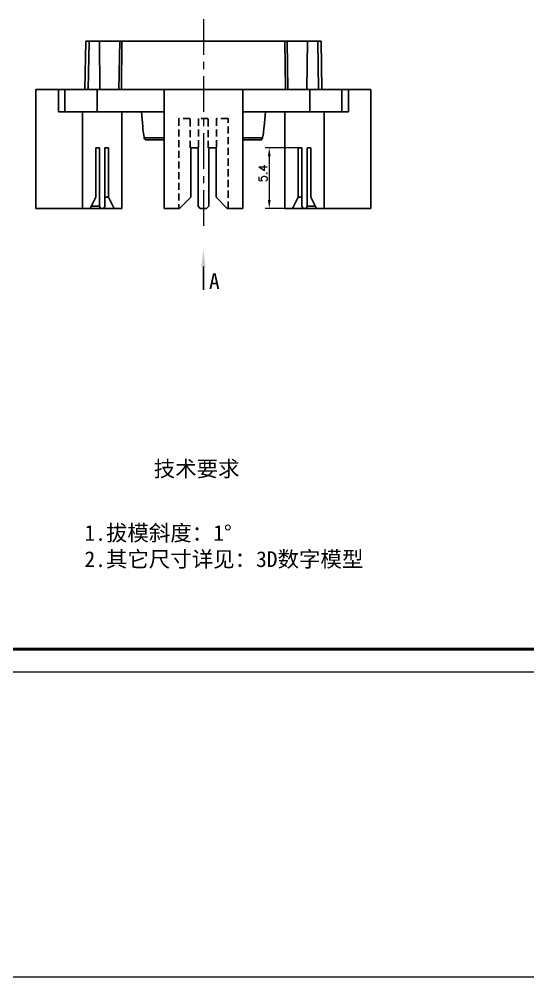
# Model space of a CAD drawing. Header units: millimetres. Extents: x 2517 to 6633, y 792 to 3241.
# Drawn here: x 3723 to 3768.2, y 1110 to 1195.2 of the extents above; entities that cross this region are included whole.
import ezdxf

# ---------------------------------------------------------------- set-up
doc = ezdxf.new("R2010")
doc.units = ezdxf.units.MM
doc.linetypes.add('CENTER', pattern=[50.8, 31.75, -6.35, 6.35, -6.35])
doc.linetypes.add('HIDDEN', pattern=[9.525, 6.35, -3.175])
for name, color, linetype, lineweight in [('AM_5', 3, 'Continuous', 25), ('中心线', 1, 'CENTER', 9), ('实线', 7, 'Continuous', 25), ('尺寸标注', 2, 'Continuous', 9), ('引导线', 6, 'Continuous', 9), ('文本', 3, 'Continuous', 15), ('粗实线', 9, 'Continuous', 50), ('虚线', 4, 'HIDDEN', 13)]:
    doc.layers.add(name, color=color, linetype=linetype, lineweight=lineweight)
doc.styles.add('st', font='txt.shx')
doc.styles.get("Standard").update_dxf_attribs({"font": 'simfang.ttf'})
doc.dimstyles.new('st0.3', dxfattribs={"dimscale": 0.3, "dimtxt": 2.5, "dimasz": 2.5, "dimexe": 1.25, "dimexo": 0, "dimtad": 1, "dimtoh": 1, "dimdec": 3, "dimdsep": 46, "dimtxsty": 'st', "dimcen": 0, "dimclrd": 256, "dimclre": 256, "dimclrt": 256, "dimadec": 4, "dimazin": 2, "dimtfac": 1, "dimtdec": 3, "dimtmove": 0, "dimatfit": 1, "dimfxl": 1, "dimlwd": -1, "dimlwe": -1, "dimarcsym": 0})

# ---------------------------------------------------------------- blocks, each defined once
blk = doc.blocks.new('*D245')
at = {"layer": 'Defpoints', "color": 0, "ltscale": 0.1, "transparency": 16777216}
for p in [(3747.815, 1183.77), (3745.233, 1178.37), (3746.628, 1178.37)]:
    blk.add_point(p, dxfattribs=at)
at = {"layer": '尺寸标注', "ltscale": 0.1, "transparency": 16777216}
for p, q in [((3747.815, 1183.77), (3744.858, 1183.77)), ((3745.233, 1183.02), (3745.233, 1179.12)), ((3746.628, 1178.37), (3744.858, 1178.37))]:
    blk.add_line(p, q, dxfattribs=at)
for points in [[(3745.108, 1183.02), (3745.358, 1183.02), (3745.233, 1183.77)], [(3745.108, 1179.12), (3745.358, 1179.12), (3745.233, 1178.37)]]:
    blk.add_solid(points, dxfattribs=at)
at = {"layer": '尺寸标注', "ltscale": 0.1, "transparency": 16777216, "insert": (3744.671, 1181.499), "char_height": 0.75, "attachment_point": 5, "rotation": 90, "style": 'st'}
blk.add_mtext('5.4', dxfattribs=at)

msp = doc.modelspace()

# ---------------------------------------------------------------- linework, layer by layer
at = {"color": 7, "linetype": 'Continuous', "lineweight": 25}
for p, q in [((3728.8961, 1193.2697), (3728.8211, 1188.9697)), ((3728.8961, 1193.2697), (3729.198, 1193.2697)), ((3729.198, 1193.2697), (3729.1251, 1188.9697)), ((3729.198, 1193.2697), (3730.1174, 1193.2697)), ((3730.1174, 1193.2697), (3730.1549, 1188.9697)), ((3730.1174, 1193.2697), (3731.93, 1193.2697)), ((3731.93, 1193.2697), (3731.8549, 1188.9697)), ((3731.93, 1193.2697), (3732.1224, 1193.2697)), ((3732.1224, 1193.2697), (3732.0705, 1188.9697)), ((3732.1224, 1193.2697), (3746.6197, 1193.2697)), ((3746.6197, 1193.2697), (3746.6716, 1188.9697)), ((3746.6197, 1193.2697), (3746.8122, 1193.2697)), ((3746.8872, 1188.9697), (3746.8122, 1193.2697)), ((3746.8122, 1193.2697), (3748.6247, 1193.2697)), ((3748.6247, 1193.2697), (3748.5872, 1188.9697)), ((3748.6247, 1193.2697), (3749.5441, 1193.2697)), ((3749.5441, 1193.2697), (3749.617, 1188.9697)), ((3749.5441, 1193.2697), (3749.846, 1193.2697)), ((3749.9211, 1188.9697), (3749.846, 1193.2697)), ((3724.4575, 1178.3697), (3724.4575, 1188.9697)), ((3724.4575, 1188.9697), (3726.4711, 1188.9697)), ((3726.4711, 1188.9697), (3726.4711, 1186.9697)), ((3726.4711, 1188.9697), (3727.0487, 1188.9697)), ((3727.0487, 1186.9697), (3727.0487, 1188.9697)), ((3729.9042, 1188.9697), (3727.0487, 1188.9697)), ((3729.9042, 1188.9697), (3729.9042, 1186.9697)), ((3729.9042, 1188.9697), (3735.8711, 1188.9697)), ((3735.8711, 1178.3697), (3735.8711, 1188.9697)), ((3735.8711, 1188.9697), (3742.8711, 1188.9697)), ((3742.8711, 1178.3697), (3742.8711, 1188.9697)), ((3742.8711, 1188.9697), (3748.8379, 1188.9697)), ((3748.8379, 1186.9697), (3748.8379, 1188.9697)), ((3751.6934, 1188.9697), (3748.8379, 1188.9697)), ((3751.6934, 1188.9697), (3751.6934, 1186.9697)), ((3751.6934, 1188.9697), (3752.2711, 1188.9697)), ((3752.2711, 1186.9697), (3752.2711, 1188.9697)), ((3754.2846, 1188.9697), (3752.2711, 1188.9697)), ((3754.2846, 1178.3697), (3754.2846, 1188.9697)), ((3727.0487, 1186.9697), (3726.4711, 1186.9697)), ((3729.9042, 1186.9697), (3727.0487, 1186.9697)), ((3728.6144, 1178.3697), (3728.6144, 1186.9697)), ((3735.8711, 1186.9697), (3729.9042, 1186.9697)), ((3732.1144, 1178.3697), (3732.1144, 1186.9697)), ((3733.8568, 1186.9697), (3733.9683, 1185.6686)), ((3748.8379, 1186.9697), (3742.8711, 1186.9697)), ((3744.7738, 1185.6687), (3744.8853, 1186.9697)), ((3746.6277, 1178.3697), (3746.6277, 1186.9697)), ((3751.6934, 1186.9697), (3748.8379, 1186.9697)), ((3750.1277, 1178.3697), (3750.1277, 1186.9697)), ((3752.2711, 1186.9697), (3751.6934, 1186.9697)), ((3734.1006, 1184.7114), (3734.1151, 1184.6297)), ((3744.627, 1184.6297), (3744.637, 1184.6829)), ((3730.1269, 1183.7697), (3729.8019, 1183.7697)), ((3729.8019, 1183.7697), (3729.8019, 1179.3697)), ((3730.1269, 1178.5697), (3730.1269, 1183.7697)), ((3730.9269, 1183.7697), (3730.6019, 1183.7697)), ((3730.6019, 1183.7697), (3730.6019, 1178.5697)), ((3730.9269, 1179.3697), (3730.9269, 1183.7697)), ((3735.8711, 1184.4697), (3734.3111, 1184.4697)), ((3738.1961, 1183.7697), (3738.9461, 1183.7697)), ((3738.8961, 1183.7697), (3738.2461, 1183.7697)), ((3738.2461, 1183.7697), (3738.2461, 1179.3697)), ((3738.2461, 1183.7697), (3738.2461, 1179.3697)), ((3738.8961, 1178.5697), (3738.8961, 1183.7697)), ((3738.8961, 1178.5697), (3738.8961, 1183.7697)), ((3739.7961, 1183.7697), (3740.5461, 1183.7697)), ((3740.4961, 1183.7697), (3739.8461, 1183.7697)), ((3739.8461, 1183.7697), (3739.8461, 1178.5697)), ((3739.8461, 1183.7697), (3739.8461, 1178.5697)), ((3740.4961, 1179.3697), (3740.4961, 1183.7697)), ((3740.4961, 1179.3697), (3740.4961, 1183.7697)), ((3744.431, 1184.4697), (3742.8711, 1184.4697)), ((3748.1402, 1183.7697), (3747.8152, 1183.7697)), ((3747.8152, 1183.7697), (3747.8152, 1179.3697)), ((3748.1402, 1178.5697), (3748.1402, 1183.7697)), ((3748.9402, 1183.7697), (3748.6152, 1183.7697)), ((3748.6152, 1183.7697), (3748.6152, 1178.5697)), ((3748.9402, 1179.3697), (3748.9402, 1183.7697)), ((3729.8019, 1179.3697), (3729.3019, 1178.3697)), ((3729.4019, 1178.5697), (3730.1269, 1178.5697)), ((3730.1269, 1178.5697), (3730.2269, 1178.3697)), ((3730.5019, 1178.3697), (3730.6019, 1178.5697)), ((3730.9269, 1179.3697), (3730.6019, 1179.3697)), ((3731.4269, 1178.3697), (3730.9269, 1179.3697)), ((3738.2461, 1179.3697), (3737.2461, 1178.3697)), ((3738.2461, 1179.3697), (3737.2461, 1178.3697)), ((3738.8961, 1178.5697), (3739.0961, 1178.3697)), ((3739.0961, 1178.3697), (3738.8961, 1178.5697)), ((3739.6461, 1178.3697), (3739.8461, 1178.5697)), ((3739.8461, 1178.5697), (3739.6461, 1178.3697)), ((3741.4961, 1178.3697), (3740.4961, 1179.3697)), ((3741.4961, 1178.3697), (3740.4961, 1179.3697)), ((3747.8152, 1179.3697), (3747.3152, 1178.3697)), ((3747.8152, 1179.3697), (3748.1402, 1179.3697)), ((3748.1402, 1178.5697), (3748.2402, 1178.3697)), ((3748.5152, 1178.3697), (3748.6152, 1178.5697)), ((3748.6152, 1178.5697), (3749.3402, 1178.5697)), ((3749.4402, 1178.3697), (3748.9402, 1179.3697)), ((3724.4575, 1178.3697), (3728.6144, 1178.3697)), ((3728.6144, 1178.3697), (3729.3019, 1178.3697)), ((3730.2269, 1178.3697), (3729.3019, 1178.3697)), ((3730.2269, 1178.3697), (3730.5019, 1178.3697)), ((3731.4269, 1178.3697), (3730.5019, 1178.3697)), ((3731.4269, 1178.3697), (3732.1144, 1178.3697)), ((3735.8711, 1178.3697), (3737.2461, 1178.3697)), ((3737.2461, 1178.3697), (3737.1711, 1178.3697)), ((3739.0961, 1178.3697), (3739.6461, 1178.3697)), ((3739.6461, 1178.3697), (3739.0961, 1178.3697)), ((3741.4961, 1178.3697), (3742.8711, 1178.3697)), ((3741.5711, 1178.3697), (3741.4961, 1178.3697)), ((3746.6277, 1178.3697), (3747.3152, 1178.3697)), ((3747.3152, 1178.3697), (3748.2402, 1178.3697)), ((3748.2402, 1178.3697), (3748.5152, 1178.3697)), ((3749.4402, 1178.3697), (3748.5152, 1178.3697)), ((3749.4402, 1178.3697), (3750.1277, 1178.3697)), ((3754.2846, 1178.3697), (3750.1277, 1178.3697))]:
    msp.add_line(p, q, dxfattribs=at)
at = {"color": 8, "linetype": 'Continuous', "lineweight": 25}
for p, q in [((3734.1013, 1184.7332), (3734.114, 1184.6526)), ((3734.114, 1184.6526), (3735.8711, 1184.6526)), ((3734.1151, 1184.6298), (3734.114, 1184.6526)), ((3742.8711, 1184.6526), (3744.6281, 1184.6526)), ((3744.6281, 1184.6526), (3744.627, 1184.6297)), ((3744.6281, 1184.6526), (3744.6386, 1184.7048))]:
    msp.add_line(p, q, dxfattribs=at)
at = {"color": 7, "linetype": 'Continuous', "lineweight": 25}
for centre, radius, start, end in [((3734.312, 1184.6684), 0.1987, 184.549194, 269.716672), ((3734.3111, 1184.6697), 0.2, 191.53843, 270), ((3744.4301, 1184.6684), 0.1987, 270.283328, 355.450806), ((3744.431, 1184.6697), 0.2, 270, 348.46157)]:
    msp.add_arc(centre, radius, start, end, dxfattribs=at)
for points, knots in [([(3733.9732, 1185.669), (3733.9787, 1185.5877), (3734.0004, 1185.268), (3734.0582, 1184.9617), (3734.1013, 1184.7332)], [0, 0, 0, 0, 0.2542714, 1, 1, 1, 1]), ([(3744.6386, 1184.7048), (3744.6433, 1184.7282), (3744.6892, 1184.9564), (3744.7405, 1185.2755), (3744.7623, 1185.5796), (3744.7688, 1185.6692)], [0, 0, 0, 0, 0.0747811, 0.7276261, 1, 1, 1, 1])]:
    msp.add_open_spline(points, degree=3, knots=knots, dxfattribs=at)
at = {"layer": 'AM_5', "color": 3, "ltscale": 0.1}
msp.add_line((3739.3711, 1171.1158), (3739.3711, 1173.2102), dxfattribs=at)
at = {"layer": 'AM_5', "color": 3, "linetype": 'Continuous', "ltscale": 0.1}
msp.add_trace([(3739.5685, 1173.2102), (3739.1736, 1173.2102), (3739.3711, 1174.7102)], dxfattribs=at)
at = {"layer": '中心线', "ltscale": 0.1}
msp.add_line((3739.3711, 1195.2286), (3739.3711, 1176.7009), dxfattribs=at)
at = {"layer": '尺寸标注', "ltscale": 0.2}
msp.add_line((3054.3981, 1109.9512), (3957.6079, 1109.9512), dxfattribs=at)
at = {"layer": '引导线'}
msp.add_line((3675.473, 1137.1254), (3843.473, 1137.1254), dxfattribs=at)
at = {"layer": '粗实线'}
msp.add_line((3685.473, 1139.1254), (3841.473, 1139.1254), dxfattribs=at)
at = {"layer": '虚线', "lineweight": 25, "ltscale": 0.1}
for p, q in [((3737.1711, 1186.3697), (3737.1711, 1178.3697)), ((3738.1961, 1186.3697), (3737.1711, 1186.3697)), ((3738.1961, 1183.7697), (3738.1961, 1186.3697)), ((3738.9461, 1186.3697), (3738.9461, 1183.7697)), ((3739.7961, 1186.3697), (3738.9461, 1186.3697)), ((3739.7961, 1183.7697), (3739.7961, 1186.3697)), ((3740.5461, 1186.3697), (3740.5461, 1183.7697)), ((3741.5711, 1186.3697), (3740.5461, 1186.3697)), ((3741.5711, 1178.3697), (3741.5711, 1186.3697))]:
    msp.add_line(p, q, dxfattribs=at)

# ---------------------------------------------------------------- texts
at = {"layer": '实线', "insert": (3740.345, 1171.8981), "char_height": 1.4, "width": 15.7484, "attachment_point": 5}
msp.add_mtext('A', dxfattribs=at)
at = {"layer": '文本', "char_height": 1.4}
for s, insert, width, attachment_point in [('技术要求', (3738.7683, 1154.3349), 25.27192, 8), ('1.拔模斜度：1°\\P2.其它尺寸详见：3D数字模型', (3728.7897, 1148.232), 35.80592, 4)]:
    msp.add_mtext(s, dxfattribs=dict(at, insert=insert, width=width, attachment_point=attachment_point))

# ---------------------------------------------------------------- dimensions: what is measured, and where the dimension line sits
at = {"layer": '尺寸标注', "ltscale": 0.1}
dim = msp.add_linear_dim(base=(3745.2333, 1178.3697), p1=(3747.8152, 1183.7697), p2=(3746.6277, 1178.3697), angle=90, dimstyle='st0.3', override={"dimtol": 0, "dimlim": 0, "dimtp": 0, "dimtm": 0, "dimtfac": 1, "dimtdec": 3, "dimtolj": 0, "dimtzin": 8}, dxfattribs=at)
dim.commit()
dim.dimension.update_dxf_attribs({"geometry": '*D245', "text_midpoint": (3745.2333, 1181.4992), "dimtype": 160})

doc.saveas('drawing.dxf')
